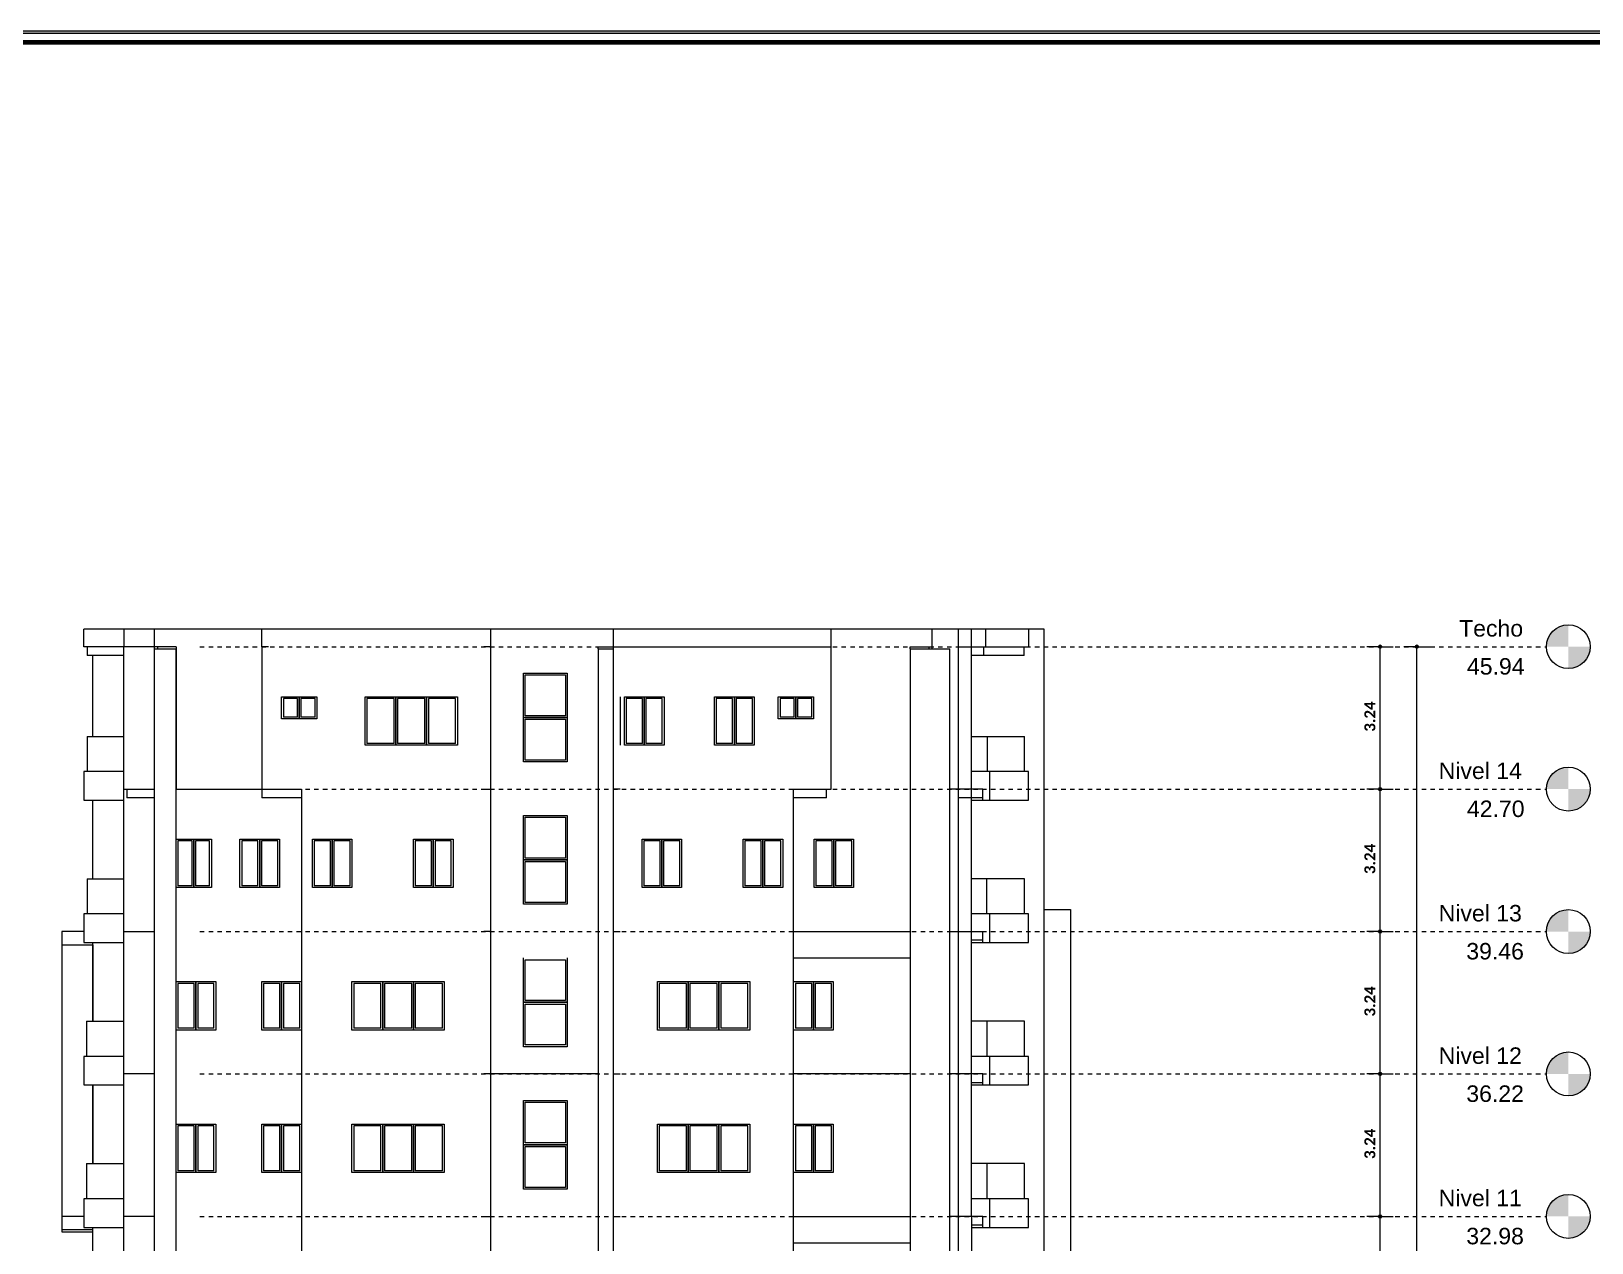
# Model space of a CAD drawing. Header units: metres. Extents: x -144 to 1000, y -717 to 29.
# Drawn here: x 105.12 to 140.63, y -626.69 to -599.13 of the extents above; entities that cross this region are included whole.
import ezdxf

# ---------------------------------------------------------------- set-up
doc = ezdxf.new("R2010")
doc.units = ezdxf.units.M
doc.linetypes.add('Punto 1 mm', pattern=[0.075, 0, -0.075])
doc.layers.get('0').update_dxf_attribs({"color": 1})
for name, color, linetype, lineweight in [('A-ANNO-DIMS', 1, 'Continuous', 9), ('A-FLOR', 2, 'Continuous', 9), ('A-FLOR-HRAL', 1, 'Continuous', 9), ('A-FLOR-LEVL', 51, 'Continuous', 9), ('A-GLAZ', 1, 'Continuous', 9), ('A-WALL', 4, 'Continuous', 9), ('G-ANNO-TTLB', 3, 'Continuous', 18), ('G-ANNO-TTLB-WIDE', 1, 'Continuous', 70), ('G-IMPT', 1, 'Continuous', 9), ('S-BEAM', 1, 'Continuous', 9), ('S-COLS', 7, 'Continuous', 9)]:
    doc.layers.add(name, color=color, linetype=linetype, lineweight=lineweight)
doc.styles.add('Arial', font='arial.ttf', dxfattribs={"height": 0.433594})
doc.styles.add('Calibri_B', font='calibrib.ttf', dxfattribs={"height": 0.165})

# ---------------------------------------------------------------- blocks, each defined once
blk = doc.blocks.new('tarjeta de nathalie 00')
at = {"layer": 'G-IMPT', "lineweight": 9}
h = blk.add_hatch(color=3, dxfattribs=at)
h.paths.add_polyline_path([(-145.23888, -717.38489), (-145.21019, -717.38489), (-145.21019, -716.89355), (-145.21019, -716.79934), (-145.23888, -716.79934), (-145.23888, -716.89379)])
h.paths.add_polyline_path([(-145.20996, -716.7991), (-145.20996, -717.3851), (-145.2392, -717.3851), (-145.2392, -716.7991)])
h.paths.add_polyline_path([(-145.23902, -717.3868), (-145.20826, -717.3868), (-145.20826, -716.7974), (-145.2392, -716.7974), (-146.09866, -716.7974), (-146.09866, -717.3868)])
h.paths.add_polyline_path([(-145.20795, -716.79707), (-145.20795, -717.3871), (-146.09898, -717.3871), (-146.09898, -716.79707)])
at = {"layer": 'G-ANNO-TTLB', "color": 3}
for p, q in [((-145.20795, -716.79707), (-146.09898, -716.79707)), ((-145.20795, -716.79707), (-146.09898, -716.79707)), ((-146.09866, -716.7974), (-145.2392, -716.7974))]:
    blk.add_line(p, q, dxfattribs=at)
at = {"layer": 'G-ANNO-TTLB-WIDE', "color": 3}
blk.add_line((-146.09696, -716.7991), (-145.20996, -716.7991), dxfattribs=at)
blk = doc.blocks.new('GBGB')
at = {"layer": 'A-ANNO-DIMS', "lineweight": 25}
h = blk.add_hatch(color=256, dxfattribs=at)
edge = h.paths.add_edge_path()
edge.add_arc((135.812, -613.126), 0.0312, 0, 360)
h = blk.add_hatch(color=256, dxfattribs=at)
edge = h.paths.add_edge_path()
edge.add_arc((136.649, -613.126), 0.0312, 0, 360)
h = blk.add_hatch(color=256, dxfattribs=at)
edge = h.paths.add_edge_path()
edge.add_arc((135.812, -616.366), 0.0312, 0, 360)
h = blk.add_hatch(color=256, dxfattribs=at)
edge = h.paths.add_edge_path()
edge.add_arc((135.812, -616.366), 0.0312, 0, 360)
h = blk.add_hatch(color=256, dxfattribs=at)
edge = h.paths.add_edge_path()
edge.add_arc((135.812, -619.606), 0.0312, 0, 360)
h = blk.add_hatch(color=256, dxfattribs=at)
edge = h.paths.add_edge_path()
edge.add_arc((135.812, -619.606), 0.0312, 0, 360)
h = blk.add_hatch(color=256, dxfattribs=at)
edge = h.paths.add_edge_path()
edge.add_arc((135.812, -622.846), 0.0312, 0, 360)
h = blk.add_hatch(color=256, dxfattribs=at)
edge = h.paths.add_edge_path()
edge.add_arc((135.812, -622.846), 0.0312, 0, 360)
h = blk.add_hatch(color=256, dxfattribs=at)
edge = h.paths.add_edge_path()
edge.add_arc((135.812, -626.086), 0.0312, 0, 360)
h = blk.add_hatch(color=256, dxfattribs=at)
edge = h.paths.add_edge_path()
edge.add_arc((135.812, -626.086), 0.0312, 0, 360)
at = {"layer": 'A-FLOR-LEVL'}
h = blk.add_hatch(color=256, dxfattribs=at)
edge = h.paths.add_edge_path()
edge.add_line((140.095, -613.126), (139.595, -613.126))
edge.add_arc((140.095, -613.126), 0.5, 90, 180, ccw=False)
edge.add_line((140.095, -612.626), (140.095, -613.126))
h = blk.add_hatch(color=256, dxfattribs=at)
edge = h.paths.add_edge_path()
edge.add_line((140.095, -613.626), (140.095, -613.126))
edge.add_line((140.095, -613.126), (140.595, -613.126))
edge.add_arc((140.095, -613.126), 0.5, 270, 360, ccw=False)
h = blk.add_hatch(color=256, dxfattribs=at)
edge = h.paths.add_edge_path()
edge.add_line((140.095, -616.366), (139.595, -616.366))
edge.add_arc((140.095, -616.366), 0.5, 90, 180, ccw=False)
edge.add_line((140.095, -615.866), (140.095, -616.366))
h = blk.add_hatch(color=256, dxfattribs=at)
edge = h.paths.add_edge_path()
edge.add_line((140.095, -616.866), (140.095, -616.366))
edge.add_line((140.095, -616.366), (140.595, -616.366))
edge.add_arc((140.095, -616.366), 0.5, 270, 360, ccw=False)
h = blk.add_hatch(color=256, dxfattribs=at)
edge = h.paths.add_edge_path()
edge.add_line((140.095, -619.606), (139.595, -619.606))
edge.add_arc((140.095, -619.606), 0.5, 90, 180, ccw=False)
edge.add_line((140.095, -619.106), (140.095, -619.606))
h = blk.add_hatch(color=256, dxfattribs=at)
edge = h.paths.add_edge_path()
edge.add_line((140.095, -620.106), (140.095, -619.606))
edge.add_line((140.095, -619.606), (140.595, -619.606))
edge.add_arc((140.095, -619.606), 0.5, 270, 360, ccw=False)
h = blk.add_hatch(color=256, dxfattribs=at)
edge = h.paths.add_edge_path()
edge.add_line((140.095, -622.846), (139.595, -622.846))
edge.add_arc((140.095, -622.846), 0.5, 90, 180, ccw=False)
edge.add_line((140.095, -622.346), (140.095, -622.846))
h = blk.add_hatch(color=256, dxfattribs=at)
edge = h.paths.add_edge_path()
edge.add_line((140.095, -623.346), (140.095, -622.846))
edge.add_line((140.095, -622.846), (140.595, -622.846))
edge.add_arc((140.095, -622.846), 0.5, 270, 360, ccw=False)
h = blk.add_hatch(color=256, dxfattribs=at)
edge = h.paths.add_edge_path()
edge.add_line((140.095, -626.086), (139.595, -626.086))
edge.add_arc((140.095, -626.086), 0.5, 90, 180, ccw=False)
edge.add_line((140.095, -625.586), (140.095, -626.086))
h = blk.add_hatch(color=256, dxfattribs=at)
edge = h.paths.add_edge_path()
edge.add_line((140.095, -626.586), (140.095, -626.086))
edge.add_line((140.095, -626.086), (140.595, -626.086))
edge.add_arc((140.095, -626.086), 0.5, 270, 360, ccw=False)
at = {"layer": 'A-ANNO-DIMS'}
for p, q in [((135.812, -613.126), (135.512, -613.126)), ((135.812, -616.366), (135.812, -613.126)), ((135.812, -613.126), (136.112, -613.126)), ((136.649, -613.126), (136.349, -613.126)), ((136.649, -659.066), (136.649, -613.126)), ((136.649, -613.126), (136.949, -613.126)), ((135.812, -616.366), (135.512, -616.366)), ((135.812, -616.366), (135.512, -616.366)), ((135.812, -619.606), (135.812, -616.366)), ((135.812, -616.366), (136.112, -616.366)), ((135.812, -616.366), (136.112, -616.366)), ((135.812, -619.606), (135.512, -619.606)), ((135.812, -619.606), (135.512, -619.606)), ((135.812, -622.846), (135.812, -619.606)), ((135.812, -619.606), (136.112, -619.606)), ((135.812, -619.606), (136.112, -619.606)), ((135.812, -622.846), (135.512, -622.846)), ((135.812, -622.846), (135.512, -622.846)), ((135.812, -626.086), (135.812, -622.846)), ((135.812, -622.846), (136.112, -622.846)), ((135.812, -622.846), (136.112, -622.846)), ((135.812, -626.086), (135.512, -626.086)), ((135.812, -626.086), (135.512, -626.086)), ((135.812, -629.326), (135.812, -626.086)), ((135.812, -626.086), (136.112, -626.086)), ((135.812, -626.086), (136.112, -626.086))]:
    blk.add_line(p, q, dxfattribs=at)
at = {"layer": 'A-ANNO-DIMS', "lineweight": 25}
for centre in [(135.812, -613.126), (136.649, -613.126), (135.812, -616.366), (135.812, -616.366), (135.812, -619.606), (135.812, -619.606), (135.812, -622.846), (135.812, -622.846), (135.812, -626.086), (135.812, -626.086)]:
    blk.add_circle(centre, 0.0312, dxfattribs=at)
at = {"layer": 'A-FLOR'}
for p, q in [((106.393, -613.126), (106.393, -613.326)), ((107.993, -613.126), (107.993, -613.178)), ((125.543, -613.126), (125.543, -613.178)), ((126.787, -613.126), (126.787, -613.326)), ((127.711, -613.326), (127.711, -613.126)), ((107.218, -613.326), (106.393, -613.326)), ((127.711, -613.326), (126.517, -613.326)), ((107.298, -616.366), (107.298, -616.566)), ((110.367, -616.366), (110.367, -616.566)), ((123.218, -616.566), (123.218, -616.366)), ((126.517, -616.566), (126.517, -616.366)), ((107.918, -616.566), (107.298, -616.566)), ((111.268, -616.566), (110.367, -616.566)), ((123.218, -616.566), (122.468, -616.566)), ((126.517, -616.566), (126.218, -616.566)), ((126.769, -616.566), (126.518, -616.566)), ((126.769, -619.806), (126.518, -619.806)), ((126.769, -623.046), (126.518, -623.046)), ((126.769, -626.286), (126.518, -626.286))]:
    blk.add_line(p, q, dxfattribs=at)
at = {"layer": 'A-FLOR-HRAL'}
for p, q in [((106.392, -615.166), (107.218, -615.166)), ((106.392, -615.166), (106.392, -615.966)), ((126.517, -615.166), (126.875, -615.166)), ((126.875, -615.966), (126.875, -615.166)), ((126.875, -615.166), (127.722, -615.166)), ((127.722, -615.966), (127.722, -615.166)), ((106.392, -618.406), (107.218, -618.406)), ((106.392, -618.406), (106.392, -619.206)), ((126.861, -618.406), (126.518, -618.406)), ((126.861, -619.206), (126.861, -618.406)), ((127.72, -618.406), (126.861, -618.406)), ((127.72, -619.206), (127.72, -618.406)), ((106.381, -621.646), (107.218, -621.646)), ((106.381, -621.646), (106.381, -622.446)), ((126.869, -621.646), (126.518, -621.646)), ((126.869, -622.446), (126.869, -621.646)), ((127.722, -621.646), (126.869, -621.646)), ((127.722, -622.446), (127.722, -621.646)), ((106.381, -624.886), (107.218, -624.886)), ((106.381, -624.886), (106.381, -625.686)), ((126.869, -624.886), (126.518, -624.886)), ((126.869, -625.686), (126.869, -624.886)), ((127.722, -624.886), (126.869, -624.886)), ((127.722, -625.686), (127.722, -624.886))]:
    blk.add_line(p, q, dxfattribs=at)
at = {"layer": 'A-FLOR-LEVL', "color": 251, "linetype": 'Punto 1 mm', "true_color": 0x6c6c6c}
for p, q in [((108.958, -613.126), (139.595, -613.126)), ((108.958, -616.366), (139.595, -616.366)), ((108.958, -619.606), (139.595, -619.606)), ((108.958, -622.846), (139.595, -622.846)), ((108.958, -626.086), (139.595, -626.086))]:
    blk.add_line(p, q, dxfattribs=at)
at = {"layer": 'A-FLOR-LEVL'}
for centre in [(140.095, -613.126), (140.095, -616.366), (140.095, -619.606), (140.095, -622.846), (140.095, -626.086)]:
    blk.add_circle(centre, 0.5, dxfattribs=at)
at = {"layer": 'A-GLAZ'}
for p, q in [((116.358, -614.696), (116.358, -613.766)), ((116.358, -613.766), (117.278, -613.766)), ((117.278, -613.766), (117.278, -614.696)), ((111.177, -614.306), (110.857, -614.306)), ((110.857, -614.306), (110.857, -614.726)), ((111.177, -614.726), (111.177, -614.306)), ((111.217, -614.766), (111.217, -614.266)), ((111.217, -614.266), (111.217, -614.766)), ((111.577, -614.306), (111.257, -614.306)), ((111.257, -614.306), (111.257, -614.726)), ((111.577, -614.726), (111.577, -614.306)), ((112.757, -614.306), (112.757, -615.326)), ((113.377, -614.306), (112.757, -614.306)), ((113.377, -615.326), (113.377, -614.306)), ((113.417, -615.366), (113.417, -614.266)), ((113.417, -614.266), (113.417, -615.366)), ((113.457, -614.306), (113.457, -615.326)), ((114.077, -614.306), (113.457, -614.306)), ((114.077, -615.326), (114.077, -614.306)), ((114.117, -614.266), (114.117, -615.366)), ((114.117, -615.366), (114.117, -614.266)), ((114.157, -614.306), (114.157, -615.326)), ((114.777, -614.306), (114.157, -614.306)), ((114.777, -615.326), (114.777, -614.306)), ((119.028, -614.306), (118.658, -614.306)), ((118.658, -614.306), (118.658, -615.326)), ((119.028, -615.326), (119.028, -614.306)), ((119.068, -615.366), (119.068, -614.266)), ((119.068, -614.266), (119.068, -615.366)), ((119.478, -614.306), (119.108, -614.306)), ((119.108, -614.306), (119.108, -615.326)), ((119.478, -615.326), (119.478, -614.306)), ((121.078, -614.306), (120.708, -614.306)), ((120.708, -614.306), (120.708, -615.326)), ((121.078, -615.326), (121.078, -614.306)), ((121.118, -615.366), (121.118, -614.266)), ((121.118, -614.266), (121.118, -615.366)), ((121.528, -614.306), (121.158, -614.306)), ((121.158, -614.306), (121.158, -615.326)), ((121.528, -615.326), (121.528, -614.306)), ((122.478, -614.306), (122.158, -614.306)), ((122.158, -614.306), (122.158, -614.726)), ((122.478, -614.726), (122.478, -614.306)), ((122.518, -614.266), (122.518, -614.766)), ((122.518, -614.766), (122.518, -614.266)), ((122.878, -614.306), (122.558, -614.306)), ((122.558, -614.306), (122.558, -614.726)), ((122.878, -614.726), (122.878, -614.306)), ((111.177, -614.726), (110.857, -614.726)), ((111.577, -614.726), (111.257, -614.726)), ((116.318, -614.736), (117.318, -614.736)), ((117.318, -614.736), (116.318, -614.736)), ((117.278, -614.696), (116.358, -614.696)), ((116.358, -615.706), (116.358, -614.776)), ((116.358, -614.776), (117.278, -614.776)), ((117.278, -614.776), (117.278, -615.706)), ((122.478, -614.726), (122.158, -614.726)), ((122.878, -614.726), (122.558, -614.726)), ((113.377, -615.326), (112.757, -615.326)), ((114.077, -615.326), (113.457, -615.326)), ((114.777, -615.326), (114.157, -615.326)), ((119.028, -615.326), (118.658, -615.326)), ((119.478, -615.326), (119.108, -615.326)), ((121.078, -615.326), (120.708, -615.326)), ((121.528, -615.326), (121.158, -615.326)), ((117.278, -615.706), (116.358, -615.706)), ((116.358, -617.936), (116.358, -617.006)), ((116.358, -617.006), (117.278, -617.006)), ((117.278, -617.006), (117.278, -617.936)), ((108.778, -617.546), (108.458, -617.546)), ((108.458, -617.546), (108.458, -618.566)), ((108.778, -618.566), (108.778, -617.546)), ((108.818, -618.606), (108.818, -617.506)), ((108.818, -617.506), (108.818, -618.606)), ((109.178, -617.546), (108.858, -617.546)), ((108.858, -617.546), (108.858, -618.566)), ((109.178, -618.566), (109.178, -617.546)), ((110.278, -617.546), (109.908, -617.546)), ((109.908, -617.546), (109.908, -618.566)), ((110.278, -618.566), (110.278, -617.546)), ((110.318, -618.606), (110.318, -617.506)), ((110.318, -617.506), (110.318, -618.606)), ((110.728, -617.546), (110.358, -617.546)), ((110.358, -617.546), (110.358, -618.566)), ((110.728, -618.566), (110.728, -617.546)), ((111.928, -617.546), (111.558, -617.546)), ((111.558, -617.546), (111.558, -618.566)), ((111.928, -618.566), (111.928, -617.546)), ((111.968, -618.606), (111.968, -617.506)), ((111.968, -617.506), (111.968, -618.606)), ((112.378, -617.546), (112.008, -617.546)), ((112.008, -617.546), (112.008, -618.566)), ((112.378, -618.566), (112.378, -617.546)), ((114.228, -617.546), (113.858, -617.546)), ((113.858, -617.546), (113.858, -618.566)), ((114.228, -618.566), (114.228, -617.546)), ((114.268, -618.606), (114.268, -617.506)), ((114.268, -617.506), (114.268, -618.606)), ((114.678, -617.546), (114.308, -617.546)), ((114.308, -617.546), (114.308, -618.566)), ((114.678, -618.566), (114.678, -617.546)), ((119.428, -617.546), (119.058, -617.546)), ((119.058, -617.546), (119.058, -618.566)), ((119.428, -618.566), (119.428, -617.546)), ((119.468, -618.606), (119.468, -617.506)), ((119.468, -617.506), (119.468, -618.606)), ((119.878, -617.546), (119.508, -617.546)), ((119.508, -617.546), (119.508, -618.566)), ((119.878, -618.566), (119.878, -617.546)), ((121.728, -617.546), (121.358, -617.546)), ((121.358, -617.546), (121.358, -618.566)), ((121.728, -618.566), (121.728, -617.546)), ((121.768, -618.606), (121.768, -617.506)), ((121.768, -617.506), (121.768, -618.606)), ((122.178, -617.546), (121.808, -617.546)), ((121.808, -617.546), (121.808, -618.566)), ((122.178, -618.566), (122.178, -617.546)), ((123.342, -617.546), (122.972, -617.546)), ((122.972, -617.546), (122.972, -618.566)), ((123.342, -618.566), (123.342, -617.546)), ((123.382, -618.606), (123.382, -617.506)), ((123.382, -617.506), (123.382, -618.606)), ((123.792, -617.546), (123.422, -617.546)), ((123.422, -617.546), (123.422, -618.566)), ((123.792, -618.566), (123.792, -617.546)), ((116.318, -617.976), (117.318, -617.976)), ((117.318, -617.976), (116.318, -617.976)), ((117.278, -617.936), (116.358, -617.936)), ((116.358, -618.946), (116.358, -618.016)), ((116.358, -618.016), (117.278, -618.016)), ((117.278, -618.016), (117.278, -618.946)), ((108.778, -618.566), (108.458, -618.566)), ((109.178, -618.566), (108.858, -618.566)), ((110.278, -618.566), (109.908, -618.566)), ((110.728, -618.566), (110.358, -618.566)), ((111.928, -618.566), (111.558, -618.566)), ((112.378, -618.566), (112.008, -618.566)), ((114.228, -618.566), (113.858, -618.566)), ((114.678, -618.566), (114.308, -618.566)), ((119.428, -618.566), (119.058, -618.566)), ((119.878, -618.566), (119.508, -618.566)), ((121.728, -618.566), (121.358, -618.566)), ((122.178, -618.566), (121.808, -618.566)), ((123.342, -618.566), (122.972, -618.566)), ((123.792, -618.566), (123.422, -618.566)), ((117.278, -618.946), (116.358, -618.946)), ((116.358, -621.176), (116.358, -620.246)), ((116.358, -620.246), (117.278, -620.246)), ((117.278, -620.246), (117.278, -621.176)), ((108.828, -620.786), (108.458, -620.786)), ((108.458, -620.786), (108.458, -621.806)), ((108.828, -621.806), (108.828, -620.786)), ((108.868, -621.846), (108.868, -620.746)), ((108.868, -620.746), (108.868, -621.846)), ((109.278, -620.786), (108.908, -620.786)), ((108.908, -620.786), (108.908, -621.806)), ((109.278, -621.806), (109.278, -620.786)), ((110.778, -620.786), (110.408, -620.786)), ((110.408, -620.786), (110.408, -621.806)), ((110.778, -621.806), (110.778, -620.786)), ((110.818, -621.846), (110.818, -620.746)), ((110.818, -620.746), (110.818, -621.846)), ((111.228, -620.786), (110.858, -620.786)), ((110.858, -620.786), (110.858, -621.806)), ((111.228, -621.806), (111.228, -620.786)), ((113.078, -620.786), (112.458, -620.786)), ((112.458, -620.786), (112.458, -621.806)), ((113.078, -621.806), (113.078, -620.786)), ((113.118, -621.846), (113.118, -620.746)), ((113.118, -620.746), (113.118, -621.846)), ((113.778, -620.786), (113.158, -620.786)), ((113.158, -620.786), (113.158, -621.806)), ((113.778, -621.806), (113.778, -620.786)), ((113.818, -620.746), (113.818, -621.846)), ((113.818, -621.846), (113.818, -620.746)), ((114.478, -620.786), (113.858, -620.786)), ((113.858, -620.786), (113.858, -621.806)), ((114.478, -621.806), (114.478, -620.786)), ((120.028, -620.786), (119.408, -620.786)), ((119.408, -620.786), (119.408, -621.806)), ((120.028, -621.806), (120.028, -620.786)), ((120.068, -621.846), (120.068, -620.746)), ((120.068, -620.746), (120.068, -621.846)), ((120.728, -620.786), (120.108, -620.786)), ((120.108, -620.786), (120.108, -621.806)), ((120.728, -621.806), (120.728, -620.786)), ((120.768, -620.746), (120.768, -621.846)), ((120.768, -621.846), (120.768, -620.746)), ((121.428, -620.786), (120.808, -620.786)), ((120.808, -620.786), (120.808, -621.806)), ((121.428, -621.806), (121.428, -620.786)), ((122.878, -620.786), (122.508, -620.786)), ((122.508, -620.786), (122.508, -621.806)), ((122.878, -621.806), (122.878, -620.786)), ((122.918, -621.846), (122.918, -620.746)), ((122.918, -620.746), (122.918, -621.846)), ((123.328, -620.786), (122.958, -620.786)), ((122.958, -620.786), (122.958, -621.806)), ((123.328, -621.806), (123.328, -620.786)), ((116.318, -621.216), (117.318, -621.216)), ((117.318, -621.216), (116.318, -621.216)), ((117.278, -621.176), (116.358, -621.176)), ((116.358, -622.186), (116.358, -621.256)), ((116.358, -621.256), (117.278, -621.256)), ((117.278, -621.256), (117.278, -622.186)), ((108.828, -621.806), (108.458, -621.806)), ((109.278, -621.806), (108.908, -621.806)), ((110.778, -621.806), (110.408, -621.806)), ((111.228, -621.806), (110.858, -621.806)), ((113.078, -621.806), (112.458, -621.806)), ((113.778, -621.806), (113.158, -621.806)), ((114.478, -621.806), (113.858, -621.806)), ((120.028, -621.806), (119.408, -621.806)), ((120.728, -621.806), (120.108, -621.806)), ((121.428, -621.806), (120.808, -621.806)), ((122.878, -621.806), (122.508, -621.806)), ((123.328, -621.806), (122.958, -621.806)), ((117.278, -622.186), (116.358, -622.186)), ((116.358, -624.416), (116.358, -623.486)), ((116.358, -623.486), (117.278, -623.486)), ((117.278, -623.486), (117.278, -624.416)), ((108.828, -624.026), (108.458, -624.026)), ((108.458, -624.026), (108.458, -625.046)), ((108.828, -625.046), (108.828, -624.026)), ((108.868, -625.086), (108.868, -623.986)), ((108.868, -623.986), (108.868, -625.086)), ((109.278, -624.026), (108.908, -624.026)), ((108.908, -624.026), (108.908, -625.046)), ((109.278, -625.046), (109.278, -624.026)), ((110.778, -624.026), (110.408, -624.026)), ((110.408, -624.026), (110.408, -625.046)), ((110.778, -625.046), (110.778, -624.026)), ((110.818, -625.086), (110.818, -623.986)), ((110.818, -623.986), (110.818, -625.086)), ((111.228, -624.026), (110.858, -624.026)), ((110.858, -624.026), (110.858, -625.046)), ((111.228, -625.046), (111.228, -624.026)), ((113.078, -624.026), (112.458, -624.026)), ((112.458, -624.026), (112.458, -625.046)), ((113.078, -625.046), (113.078, -624.026)), ((113.118, -625.086), (113.118, -623.986)), ((113.118, -623.986), (113.118, -625.086)), ((113.778, -624.026), (113.158, -624.026)), ((113.158, -624.026), (113.158, -625.046)), ((113.778, -625.046), (113.778, -624.026)), ((113.818, -623.986), (113.818, -625.086)), ((113.818, -625.086), (113.818, -623.986)), ((114.478, -624.026), (113.858, -624.026)), ((113.858, -624.026), (113.858, -625.046)), ((114.478, -625.046), (114.478, -624.026)), ((120.028, -624.026), (119.408, -624.026)), ((119.408, -624.026), (119.408, -625.046)), ((120.028, -625.046), (120.028, -624.026)), ((120.068, -625.086), (120.068, -623.986)), ((120.068, -623.986), (120.068, -625.086)), ((120.728, -624.026), (120.108, -624.026)), ((120.108, -624.026), (120.108, -625.046)), ((120.728, -625.046), (120.728, -624.026)), ((120.768, -623.986), (120.768, -625.086)), ((120.768, -625.086), (120.768, -623.986)), ((121.428, -624.026), (120.808, -624.026)), ((120.808, -624.026), (120.808, -625.046)), ((121.428, -625.046), (121.428, -624.026)), ((122.878, -624.026), (122.508, -624.026)), ((122.508, -624.026), (122.508, -625.046)), ((122.878, -625.046), (122.878, -624.026)), ((122.918, -625.086), (122.918, -623.986)), ((122.918, -623.986), (122.918, -625.086)), ((123.328, -624.026), (122.958, -624.026)), ((122.958, -624.026), (122.958, -625.046)), ((123.328, -625.046), (123.328, -624.026)), ((116.318, -624.456), (117.318, -624.456)), ((117.318, -624.456), (116.318, -624.456)), ((117.278, -624.416), (116.358, -624.416)), ((116.358, -625.426), (116.358, -624.496)), ((116.358, -624.496), (117.278, -624.496)), ((117.278, -624.496), (117.278, -625.426)), ((108.828, -625.046), (108.458, -625.046)), ((109.278, -625.046), (108.908, -625.046)), ((110.778, -625.046), (110.408, -625.046)), ((111.228, -625.046), (110.858, -625.046)), ((113.078, -625.046), (112.458, -625.046)), ((113.778, -625.046), (113.158, -625.046)), ((114.478, -625.046), (113.858, -625.046)), ((120.028, -625.046), (119.408, -625.046)), ((120.728, -625.046), (120.108, -625.046)), ((121.428, -625.046), (120.808, -625.046)), ((122.878, -625.046), (122.508, -625.046)), ((123.328, -625.046), (122.958, -625.046)), ((117.278, -625.426), (116.358, -625.426))]:
    blk.add_line(p, q, dxfattribs=at)
at = {"layer": 'A-WALL'}
for p, q in [((106.318, -613.126), (106.318, -612.726)), ((107.918, -612.726), (106.318, -612.726)), ((107.223, -612.726), (107.223, -613.126)), ((107.918, -612.726), (107.918, -613.178)), ((128.168, -612.726), (107.918, -612.726)), ((110.367, -613.126), (110.367, -612.726)), ((115.568, -612.726), (115.568, -613.126)), ((118.368, -626.086), (118.368, -612.726)), ((123.318, -616.366), (123.318, -612.726)), ((125.618, -613.178), (125.618, -612.726)), ((126.218, -629.326), (126.218, -612.726)), ((126.517, -616.366), (126.517, -612.726)), ((126.844, -613.126), (126.844, -612.726)), ((127.809, -612.726), (127.809, -613.126)), ((128.168, -619.106), (128.168, -612.726)), ((108.418, -613.126), (106.318, -613.126)), ((107.218, -613.126), (107.218, -616.366)), ((108.418, -613.126), (108.418, -616.366)), ((110.517, -613.126), (110.367, -613.126)), ((110.368, -613.126), (110.368, -616.366)), ((115.568, -613.126), (115.418, -613.126)), ((115.568, -613.126), (115.568, -629.326)), ((118.018, -613.178), (118.018, -613.126)), ((118.018, -613.126), (123.318, -613.126)), ((125.118, -613.126), (125.618, -613.126)), ((125.118, -613.178), (125.118, -613.126)), ((126.218, -613.126), (127.809, -613.126)), ((106.518, -615.166), (106.518, -613.326)), ((116.318, -615.746), (116.318, -613.726)), ((116.318, -613.726), (117.318, -613.726)), ((117.318, -613.726), (117.318, -615.746)), ((110.817, -614.766), (110.817, -614.266)), ((110.817, -614.266), (111.617, -614.266)), ((111.617, -614.266), (111.617, -614.766)), ((112.717, -615.366), (112.717, -614.266)), ((112.717, -614.266), (114.817, -614.266)), ((114.817, -614.266), (114.817, -615.366)), ((118.518, -614.266), (118.518, -615.366)), ((118.618, -615.366), (118.618, -614.266)), ((118.618, -614.266), (119.518, -614.266)), ((119.518, -614.266), (119.518, -615.366)), ((120.668, -615.366), (120.668, -614.266)), ((120.668, -614.266), (121.568, -614.266)), ((121.568, -614.266), (121.568, -615.366)), ((122.118, -614.766), (122.118, -614.266)), ((122.118, -614.266), (122.918, -614.266)), ((122.918, -614.266), (122.918, -614.766)), ((111.617, -614.766), (110.817, -614.766)), ((122.918, -614.766), (122.118, -614.766)), ((114.817, -615.366), (112.717, -615.366)), ((119.518, -615.366), (118.618, -615.366)), ((121.568, -615.366), (120.668, -615.366)), ((107.218, -615.966), (106.318, -615.966)), ((106.318, -615.966), (106.318, -616.616)), ((117.318, -615.746), (116.318, -615.746)), ((127.809, -615.966), (126.517, -615.966)), ((126.925, -615.966), (126.925, -616.616)), ((127.809, -616.616), (127.809, -615.966)), ((107.218, -616.366), (107.218, -632.566)), ((107.218, -616.366), (107.918, -616.366)), ((108.418, -616.366), (110.367, -616.366)), ((110.368, -616.366), (111.268, -616.366)), ((111.268, -616.366), (111.268, -626.086)), ((115.418, -616.366), (115.568, -616.366)), ((118.518, -616.366), (118.368, -616.366)), ((122.468, -616.366), (123.318, -616.366)), ((122.468, -626.086), (122.468, -616.366)), ((126.769, -616.366), (126.018, -616.366)), ((126.518, -626.086), (126.518, -616.366)), ((126.769, -616.616), (126.769, -616.366)), ((106.318, -616.616), (107.218, -616.616)), ((106.518, -618.406), (106.518, -616.616)), ((126.518, -616.616), (127.809, -616.616)), ((116.318, -618.986), (116.318, -616.966)), ((116.318, -616.966), (117.318, -616.966)), ((117.318, -616.966), (117.318, -618.986)), ((108.418, -617.506), (109.218, -617.506)), ((109.218, -617.506), (109.218, -618.606)), ((109.868, -618.606), (109.868, -617.506)), ((109.868, -617.506), (110.768, -617.506)), ((110.768, -617.506), (110.768, -618.606)), ((111.518, -618.606), (111.518, -617.506)), ((111.518, -617.506), (112.418, -617.506)), ((112.418, -617.506), (112.418, -618.606)), ((113.818, -618.606), (113.818, -617.506)), ((113.818, -617.506), (114.718, -617.506)), ((114.718, -617.506), (114.718, -618.606)), ((119.018, -618.606), (119.018, -617.506)), ((119.018, -617.506), (119.918, -617.506)), ((119.918, -617.506), (119.918, -618.606)), ((121.318, -618.606), (121.318, -617.506)), ((121.318, -617.506), (122.218, -617.506)), ((122.218, -617.506), (122.218, -618.606)), ((122.932, -618.606), (122.932, -617.506)), ((122.932, -617.506), (123.832, -617.506)), ((123.832, -617.506), (123.832, -618.606)), ((109.218, -618.606), (108.418, -618.606)), ((110.768, -618.606), (109.868, -618.606)), ((112.418, -618.606), (111.518, -618.606)), ((114.718, -618.606), (113.818, -618.606)), ((119.918, -618.606), (119.018, -618.606)), ((122.218, -618.606), (121.318, -618.606)), ((123.832, -618.606), (122.932, -618.606)), ((107.218, -619.206), (106.318, -619.206)), ((106.318, -619.206), (106.318, -619.856)), ((117.318, -618.986), (116.318, -618.986)), ((127.809, -619.206), (126.518, -619.206)), ((126.925, -619.206), (126.925, -619.856)), ((127.809, -619.856), (127.809, -619.206)), ((128.168, -645.526), (128.168, -619.106)), ((128.168, -619.106), (128.768, -619.106)), ((128.768, -619.106), (128.768, -645.526)), ((106.318, -619.606), (105.818, -619.606)), ((105.818, -619.606), (105.818, -619.906)), ((107.218, -619.606), (107.918, -619.606)), ((115.568, -619.606), (115.418, -619.606)), ((118.368, -619.606), (118.518, -619.606)), ((126.018, -619.606), (126.769, -619.606)), ((126.769, -619.856), (126.769, -619.606)), ((105.818, -619.906), (106.518, -619.906)), ((105.818, -619.906), (105.818, -626.086)), ((105.818, -619.906), (106.518, -619.906)), ((106.318, -619.856), (107.218, -619.856)), ((106.518, -619.906), (106.518, -619.856)), ((106.518, -621.646), (106.518, -619.856)), ((106.518, -619.906), (106.518, -621.646)), ((126.518, -619.856), (127.809, -619.856)), ((116.318, -622.226), (116.318, -620.206)), ((117.318, -620.206), (117.318, -622.226)), ((108.418, -620.746), (109.318, -620.746)), ((109.318, -620.746), (109.318, -621.846)), ((110.368, -621.846), (110.368, -620.746)), ((110.368, -620.746), (111.268, -620.746)), ((112.418, -621.846), (112.418, -620.746)), ((112.418, -620.746), (114.518, -620.746)), ((114.518, -620.746), (114.518, -621.846)), ((119.368, -621.846), (119.368, -620.746)), ((119.368, -620.746), (121.468, -620.746)), ((121.468, -620.746), (121.468, -621.846)), ((122.468, -620.746), (123.368, -620.746)), ((123.368, -620.746), (123.368, -621.846)), ((109.318, -621.846), (108.418, -621.846)), ((111.268, -621.846), (110.368, -621.846)), ((114.518, -621.846), (112.418, -621.846)), ((121.468, -621.846), (119.368, -621.846)), ((123.368, -621.846), (122.468, -621.846)), ((107.218, -622.446), (106.318, -622.446)), ((106.318, -622.446), (106.318, -623.096)), ((117.318, -622.226), (116.318, -622.226)), ((127.809, -622.446), (126.518, -622.446)), ((126.925, -622.446), (126.925, -623.096)), ((127.809, -623.096), (127.809, -622.446)), ((106.318, -623.096), (107.218, -623.096)), ((106.518, -623.096), (106.518, -624.886)), ((106.518, -624.886), (106.518, -623.096)), ((107.918, -622.846), (107.218, -622.846)), ((118.018, -622.846), (115.418, -622.846)), ((118.368, -622.846), (118.518, -622.846)), ((125.118, -622.846), (122.468, -622.846)), ((126.769, -622.846), (126.018, -622.846)), ((126.518, -623.096), (127.809, -623.096)), ((126.769, -623.096), (126.769, -622.846)), ((116.318, -625.466), (116.318, -623.446)), ((116.318, -623.446), (117.318, -623.446)), ((117.318, -623.446), (117.318, -625.466)), ((108.418, -623.986), (109.318, -623.986)), ((109.318, -623.986), (109.318, -625.086)), ((110.368, -625.086), (110.368, -623.986)), ((110.368, -623.986), (111.268, -623.986)), ((112.418, -625.086), (112.418, -623.986)), ((112.418, -623.986), (114.518, -623.986)), ((114.518, -623.986), (114.518, -625.086)), ((119.368, -625.086), (119.368, -623.986)), ((119.368, -623.986), (121.468, -623.986)), ((121.468, -623.986), (121.468, -625.086)), ((122.468, -623.986), (123.368, -623.986)), ((123.368, -623.986), (123.368, -625.086)), ((109.318, -625.086), (108.418, -625.086)), ((111.268, -625.086), (110.368, -625.086)), ((114.518, -625.086), (112.418, -625.086)), ((121.468, -625.086), (119.368, -625.086)), ((123.368, -625.086), (122.468, -625.086)), ((117.318, -625.466), (116.318, -625.466)), ((107.218, -625.686), (106.318, -625.686)), ((106.318, -625.686), (106.318, -626.336)), ((127.809, -625.686), (126.518, -625.686)), ((126.925, -625.686), (126.925, -626.336)), ((127.809, -626.336), (127.809, -625.686)), ((106.318, -626.086), (105.818, -626.086)), ((106.318, -626.086), (105.818, -626.086)), ((105.818, -626.086), (105.818, -626.386)), ((106.318, -626.336), (107.218, -626.336)), ((106.518, -626.386), (106.518, -626.336)), ((106.518, -628.126), (106.518, -626.336)), ((107.918, -626.086), (107.218, -626.086)), ((111.268, -626.086), (111.268, -645.526)), ((115.418, -626.086), (115.568, -626.086)), ((118.368, -648.766), (118.368, -626.086)), ((118.368, -626.086), (118.518, -626.086)), ((122.468, -648.766), (122.468, -626.086)), ((126.769, -626.086), (126.018, -626.086)), ((126.518, -626.086), (126.518, -648.766)), ((126.518, -626.336), (127.809, -626.336)), ((126.769, -626.336), (126.769, -626.086)), ((105.818, -626.386), (105.818, -626.436)), ((105.818, -626.386), (106.518, -626.386)), ((105.818, -626.436), (106.518, -626.436))]:
    blk.add_line(p, q, dxfattribs=at)
at = {"layer": 'S-BEAM'}
for p, q in [((122.468, -619.606), (125.118, -619.606)), ((126.018, -620.206), (126.018, -619.606)), ((122.468, -620.206), (125.118, -620.206)), ((122.468, -626.086), (125.118, -626.086)), ((126.018, -626.686), (126.018, -626.086)), ((122.468, -626.686), (125.118, -626.686))]:
    blk.add_line(p, q, dxfattribs=at)
at = {"layer": 'S-COLS'}
for p, q in [((107.918, -613.178), (108.418, -613.178)), ((107.918, -613.178), (107.918, -648.386)), ((108.418, -648.386), (108.418, -613.178)), ((118.018, -613.178), (118.368, -613.178)), ((118.018, -613.178), (118.018, -648.766)), ((125.118, -613.178), (126.018, -613.178)), ((125.118, -613.178), (125.118, -648.766)), ((126.018, -648.766), (126.018, -613.178))]:
    blk.add_line(p, q, dxfattribs=at)
at = {"layer": 'A-ANNO-DIMS', "char_height": 0.25, "width": 0.75273, "attachment_point": 1, "rotation": 90, "line_spacing_factor": 1.158048, "style": 'Calibri_B'}
for insert in [(135.453, -615.06), (135.453, -618.3), (135.453, -621.54), (135.453, -624.78)]:
    blk.add_mtext('3.24', dxfattribs=dict(at, insert=insert))
at = {"layer": 'A-FLOR-LEVL', "style": 'Arial'}
for s, p in [('Techo', (137.61, -612.896)), ('45.94', (137.788, -613.761)), ('Nivel 14', (137.145, -616.136)), ('42.70', (137.788, -617.001)), ('Nivel 13', (137.145, -619.376)), ('39.46', (137.773, -620.241)), ('Nivel 12', (137.145, -622.616)), ('36.22', (137.773, -623.481)), ('Nivel 11', (137.145, -625.856)), ('32.98', (137.773, -626.721))]:
    blk.add_text(s, height=0.375, dxfattribs=at).set_placement(p)

msp = doc.modelspace()

# ---------------------------------------------------------------- block references
at = {"xscale": 124.1004357506149, "yscale": 124.1004357506149, "zscale": 124.1004357506149}
msp.add_blockref('tarjeta de nathalie 00', (18222.336, 88355.704), dxfattribs=at)

# ---------------------------------------------------------------- next in the draw order: block references
at = {"color": 3}
msp.add_blockref('GBGB', (0, 0), dxfattribs=at)

doc.saveas('drawing.dxf')
